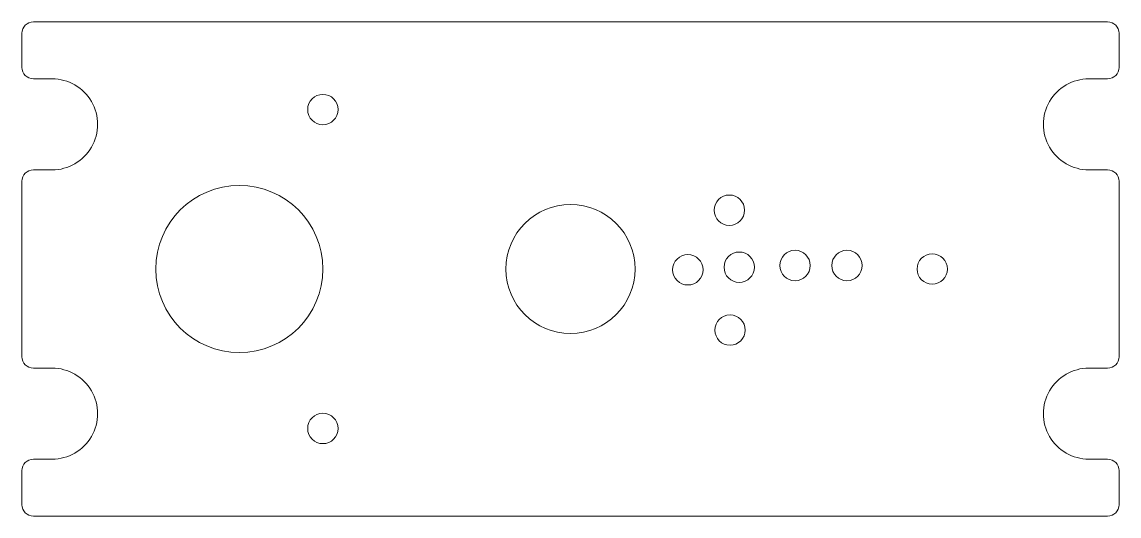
# Model space of a CAD drawing. Header units: millimetres. Extents: x -73 to 73, y -114 to 114.
# Drawn here: x -72.2 to 72.2, y -31.8 to 33.3 of the extents above; entities that cross this region are included whole.
import ezdxf

# ---------------------------------------------------------------- set-up
doc = ezdxf.new("R2010")
doc.units = ezdxf.units.MM
doc.header["$MEASUREMENT"] = 0
doc.layers.add('LED', color=7, linetype='Continuous')

msp = doc.modelspace()

# ---------------------------------------------------------------- linework, layer by layer
at = {"layer": 'LED', "color": 250, "lineweight": 9}
for centre in [(-32.604, 21.7245), (-32.604, -20.2755)]:
    msp.add_ellipse(centre, major_axis=(2.0001, 0), ratio=0.99995, dxfattribs=at)
for points, knots in [([(-31.5251, 33.2627), (-31.5251, 33.2627), (-70.7249, 33.2627), (-70.7249, 33.2627), (-70.7249, 33.2627), (-71.1229, 33.2629), (-71.5029, 33.105), (-71.7846, 32.8237), (-71.7846, 32.8237), (-72.0662, 32.5424), (-72.2246, 32.1608), (-72.2249, 31.7627), (-72.2249, 31.7627), (-72.2249, 31.7627), (-72.2249, 27.2752), (-72.2249, 27.2752), (-72.2249, 27.2752), (-72.2251, 26.8771), (-72.0672, 26.4971), (-71.7859, 26.2155), (-71.7859, 26.2155), (-71.5046, 25.9338), (-71.1229, 25.7754), (-70.7249, 25.7752), (-70.7249, 25.7752), (-70.7249, 25.7752), (-68.2624, 25.7752), (-68.2624, 25.7752), (-68.2624, 25.7752), (-66.1188, 25.7752), (-64.138, 24.6316), (-63.0662, 22.7752), (-63.0662, 22.7752), (-61.9944, 20.9188), (-61.9944, 18.6316), (-63.0662, 16.7752), (-63.0662, 16.7752), (-64.138, 14.9188), (-66.1188, 13.7752), (-68.2624, 13.7752), (-68.2624, 13.7752), (-68.2624, 13.7752), (-70.7249, 13.7752), (-70.7249, 13.7752), (-70.7249, 13.7752), (-71.1229, 13.7754), (-71.5029, 13.6175), (-71.7846, 13.3362), (-71.7846, 13.3362), (-72.0662, 13.0549), (-72.2246, 12.6733), (-72.2249, 12.2752), (-72.2249, 12.2752), (-72.2249, 12.2752), (-72.2249, -10.8248), (-72.2249, -10.8248), (-72.2249, -10.8248), (-72.2251, -11.2229), (-72.0672, -11.6029), (-71.7859, -11.8845), (-71.7859, -11.8845), (-71.5046, -12.1662), (-71.1229, -12.3246), (-70.7249, -12.3248), (-70.7249, -12.3248), (-70.7249, -12.3248), (-68.2624, -12.3248), (-68.2624, -12.3248), (-68.2624, -12.3248), (-66.1188, -12.3248), (-64.138, -13.4684), (-63.0662, -15.3248), (-63.0662, -15.3248), (-61.9944, -17.1812), (-61.9944, -19.4684), (-63.0662, -21.3248), (-63.0662, -21.3248), (-64.138, -23.1812), (-66.1188, -24.3248), (-68.2624, -24.3248), (-68.2624, -24.3248), (-68.2624, -24.3248), (-70.7249, -24.3248), (-70.7249, -24.3248), (-70.7249, -24.3248), (-71.1229, -24.3246), (-71.5029, -24.4825), (-71.7846, -24.7638), (-71.7846, -24.7638), (-72.0662, -25.0451), (-72.2246, -25.4267), (-72.2249, -25.8248), (-72.2249, -25.8248), (-72.2249, -25.8248), (-72.2249, -30.3123), (-72.2249, -30.3123), (-72.2249, -30.3123), (-72.2251, -30.7104), (-72.0672, -31.0904), (-71.7859, -31.372), (-71.7859, -31.372), (-71.5046, -31.6537), (-71.1229, -31.8121), (-70.7249, -31.8123), (-70.7249, -31.8123), (-70.7249, -31.8123), (-31.5274, -31.8123), (-31.5274, -31.8123), (-31.5274, -31.8123), (-31.5266, -31.8123), (-31.5259, -31.8123), (-31.5251, -31.8123), (-31.5251, -31.8123), (-31.5251, -31.8123), (31.5251, -31.8123), (31.5251, -31.8123), (31.5251, -31.8123), (31.5259, -31.8123), (31.5266, -31.8123), (31.5274, -31.8123), (31.5274, -31.8123), (31.5274, -31.8123), (70.7249, -31.8123), (70.7249, -31.8123), (70.7249, -31.8123), (71.1229, -31.8121), (71.5046, -31.6537), (71.7859, -31.372), (71.7859, -31.372), (72.0672, -31.0904), (72.2251, -30.7104), (72.2249, -30.3123), (72.2249, -30.3123), (72.2249, -30.3123), (72.2249, -25.8248), (72.2249, -25.8248), (72.2249, -25.8248), (72.2246, -25.4267), (72.0662, -25.0451), (71.7846, -24.7638), (71.7846, -24.7638), (71.5029, -24.4825), (71.1229, -24.3246), (70.7249, -24.3248), (70.7249, -24.3248), (70.7249, -24.3248), (68.2624, -24.3248), (68.2624, -24.3248), (68.2624, -24.3248), (66.1188, -24.3248), (64.138, -23.1812), (63.0662, -21.3248), (63.0662, -21.3248), (61.9944, -19.4684), (61.9944, -17.1812), (63.0662, -15.3248), (63.0662, -15.3248), (64.138, -13.4684), (66.1188, -12.3248), (68.2624, -12.3248), (68.2624, -12.3248), (68.2624, -12.3248), (70.7249, -12.3248), (70.7249, -12.3248), (70.7249, -12.3248), (71.1229, -12.3246), (71.5046, -12.1662), (71.7859, -11.8845), (71.7859, -11.8845), (72.0672, -11.6029), (72.2251, -11.2229), (72.2249, -10.8248), (72.2249, -10.8248), (72.2249, -10.8248), (72.2249, 12.2752), (72.2249, 12.2752), (72.2249, 12.2752), (72.2246, 12.6733), (72.0662, 13.0549), (71.7846, 13.3362), (71.7846, 13.3362), (71.5029, 13.6175), (71.1229, 13.7754), (70.7249, 13.7752), (70.7249, 13.7752), (70.7249, 13.7752), (68.2624, 13.7752), (68.2624, 13.7752), (68.2624, 13.7752), (66.1188, 13.7752), (64.138, 14.9188), (63.0662, 16.7752), (63.0662, 16.7752), (61.9944, 18.6316), (61.9944, 20.9188), (63.0662, 22.7752), (63.0662, 22.7752), (64.138, 24.6316), (66.1188, 25.7752), (68.2624, 25.7752), (68.2624, 25.7752), (68.2624, 25.7752), (70.7249, 25.7752), (70.7249, 25.7752), (70.7249, 25.7752), (71.1229, 25.7754), (71.5046, 25.9338), (71.7859, 26.2155), (71.7859, 26.2155), (72.0672, 26.4971), (72.2251, 26.8771), (72.2249, 27.2752), (72.2249, 27.2752), (72.2249, 27.2752), (72.2249, 31.7627), (72.2249, 31.7627), (72.2249, 31.7627), (72.2246, 32.1608), (72.0662, 32.5424), (71.7846, 32.8237), (71.7846, 32.8237), (71.5029, 33.105), (71.1229, 33.2629), (70.7249, 33.2627), (70.7249, 33.2627), (70.7249, 33.2627), (31.5251, 33.2627), (31.5251, 33.2627), (31.5251, 33.2627), (31.5251, 33.2627), (-31.5251, 33.2627), (-31.5251, 33.2627)], [0, 0, 0, 0, 0.01694915, 0.01694915, 0.01694915, 0.01694915, 0.03389831, 0.03389831, 0.03389831, 0.03389831, 0.05084746, 0.05084746, 0.05084746, 0.05084746, 0.06779661, 0.06779661, 0.06779661, 0.06779661, 0.08474576, 0.08474576, 0.08474576, 0.08474576, 0.10169492, 0.10169492, 0.10169492, 0.10169492, 0.11864407, 0.11864407, 0.11864407, 0.11864407, 0.13559322, 0.13559322, 0.13559322, 0.13559322, 0.15254237, 0.15254237, 0.15254237, 0.15254237, 0.16949153, 0.16949153, 0.16949153, 0.16949153, 0.18644068, 0.18644068, 0.18644068, 0.18644068, 0.20338983, 0.20338983, 0.20338983, 0.20338983, 0.22033898, 0.22033898, 0.22033898, 0.22033898, 0.23728814, 0.23728814, 0.23728814, 0.23728814, 0.25423729, 0.25423729, 0.25423729, 0.25423729, 0.27118644, 0.27118644, 0.27118644, 0.27118644, 0.28813559, 0.28813559, 0.28813559, 0.28813559, 0.30508475, 0.30508475, 0.30508475, 0.30508475, 0.3220339, 0.3220339, 0.3220339, 0.3220339, 0.33898305, 0.33898305, 0.33898305, 0.33898305, 0.3559322, 0.3559322, 0.3559322, 0.3559322, 0.37288136, 0.37288136, 0.37288136, 0.37288136, 0.38983051, 0.38983051, 0.38983051, 0.38983051, 0.40677966, 0.40677966, 0.40677966, 0.40677966, 0.42372881, 0.42372881, 0.42372881, 0.42372881, 0.44067797, 0.44067797, 0.44067797, 0.44067797, 0.45762712, 0.45762712, 0.45762712, 0.45762712, 0.47457627, 0.47457627, 0.47457627, 0.47457627, 0.49152542, 0.49152542, 0.49152542, 0.49152542, 0.50847458, 0.50847458, 0.50847458, 0.50847458, 0.52542373, 0.52542373, 0.52542373, 0.52542373, 0.54237288, 0.54237288, 0.54237288, 0.54237288, 0.55932203, 0.55932203, 0.55932203, 0.55932203, 0.57627119, 0.57627119, 0.57627119, 0.57627119, 0.59322034, 0.59322034, 0.59322034, 0.59322034, 0.61016949, 0.61016949, 0.61016949, 0.61016949, 0.62711864, 0.62711864, 0.62711864, 0.62711864, 0.6440678, 0.6440678, 0.6440678, 0.6440678, 0.66101695, 0.66101695, 0.66101695, 0.66101695, 0.6779661, 0.6779661, 0.6779661, 0.6779661, 0.69491525, 0.69491525, 0.69491525, 0.69491525, 0.71186441, 0.71186441, 0.71186441, 0.71186441, 0.72881356, 0.72881356, 0.72881356, 0.72881356, 0.74576271, 0.74576271, 0.74576271, 0.74576271, 0.76271186, 0.76271186, 0.76271186, 0.76271186, 0.77966102, 0.77966102, 0.77966102, 0.77966102, 0.79661017, 0.79661017, 0.79661017, 0.79661017, 0.81355932, 0.81355932, 0.81355932, 0.81355932, 0.83050847, 0.83050847, 0.83050847, 0.83050847, 0.84745763, 0.84745763, 0.84745763, 0.84745763, 0.86440678, 0.86440678, 0.86440678, 0.86440678, 0.88135593, 0.88135593, 0.88135593, 0.88135593, 0.89830508, 0.89830508, 0.89830508, 0.89830508, 0.91525424, 0.91525424, 0.91525424, 0.91525424, 0.93220339, 0.93220339, 0.93220339, 0.93220339, 0.94915254, 0.94915254, 0.94915254, 0.94915254, 0.96610169, 0.96610169, 0.96610169, 0.96610169, 1, 1, 1, 1]), ([(-43.604, 11.7255), (-49.6783, 11.7255), (-54.6038, 6.7991), (-54.6038, 0.7245), (-54.6038, 0.7245), (-54.6039, -5.3481), (-49.6782, -10.275), (-43.604, -10.275), (-43.604, -10.275), (-37.5301, -10.2747), (-32.6039, -5.3493), (-32.6039, 0.7245), (-32.6039, 0.7245), (-32.6044, 6.8005), (-37.5298, 11.7248), (-43.604, 11.7255)], [0, 0, 0, 0, 0.2, 0.2, 0.2, 0.2, 0.4, 0.4, 0.4, 0.4, 0.6, 0.6, 0.6, 0.6, 1, 1, 1, 1]), ([(0.0003, 9.2253), (4.6938, 9.2253), (8.5001, 5.4185), (8.5001, 0.7249), (8.5001, 0.7249), (8.4998, -3.9679), (4.6938, -7.7747), (0.0001, -7.7747), (0.0001, -7.7747), (-4.6937, -7.7747), (-8.4998, -3.9687), (-8.4998, 0.7249), (-8.4998, 0.7249), (-8.4999, 5.4199), (-4.6935, 9.2247), (0.0003, 9.2253)], [0, 0, 0, 0, 0.2, 0.2, 0.2, 0.2, 0.4, 0.4, 0.4, 0.4, 0.6, 0.6, 0.6, 0.6, 1, 1, 1, 1]), ([(47.627, 2.7254), (46.5228, 2.7254), (45.6271, 1.8293), (45.6271, 0.7249), (45.6271, 0.7249), (45.6271, -0.3792), (46.5228, -1.275), (47.6271, -1.275), (47.6271, -1.275), (48.7314, -1.2744), (49.6271, -0.3794), (49.6271, 0.7249), (49.6271, 0.7249), (49.6269, 1.83), (48.7314, 2.7248), (47.627, 2.7254)], [0, 0, 0, 0, 0.2, 0.2, 0.2, 0.2, 0.4, 0.4, 0.4, 0.4, 0.6, 0.6, 0.6, 0.6, 1, 1, 1, 1])]:
    msp.add_open_spline(points, degree=3, knots=knots, dxfattribs=at)
at = {"layer": 'LED', "color": 240, "lineweight": 9}
for points in [[(20.9192, 10.4687), (19.815, 10.4687), (18.9193, 9.5727), (18.9193, 8.4684), (18.9193, 8.4684), (18.9193, 7.3644), (19.815, 6.4687), (20.9193, 6.4687), (20.9193, 6.4687), (22.0236, 6.4693), (22.9193, 7.3642), (22.9193, 8.4684), (22.9193, 8.4684), (22.9191, 9.5734), (22.0236, 10.4681), (20.9192, 10.4687)], [(22.2189, 2.9634), (21.1147, 2.9634), (20.219, 2.0674), (20.219, 0.9631), (20.219, 0.9631), (20.219, -0.1409), (21.1147, -1.0366), (22.219, -1.0366), (22.219, -1.0366), (23.3233, -1.036), (24.219, -0.1411), (24.219, 0.9631), (24.219, 0.9631), (24.2188, 2.0681), (23.3233, 2.9628), (22.2189, 2.9634)], [(29.5622, 3.1847), (28.458, 3.1847), (27.5623, 2.2887), (27.5623, 1.1844), (27.5623, 1.1844), (27.5623, 0.0804), (28.458, -0.8153), (29.5623, -0.8153), (29.5623, -0.8153), (30.6666, -0.8147), (31.5623, 0.0802), (31.5623, 1.1844), (31.5623, 1.1844), (31.5621, 2.2894), (30.6666, 3.1841), (29.5622, 3.1847)], [(36.3981, 3.1847), (35.2939, 3.1847), (34.3982, 2.2887), (34.3982, 1.1844), (34.3982, 1.1844), (34.3982, 0.0804), (35.2939, -0.8153), (36.3982, -0.8153), (36.3982, -0.8153), (37.5025, -0.8147), (38.3982, 0.0802), (38.3982, 1.1844), (38.3982, 1.1844), (38.398, 2.2894), (37.5025, 3.1841), (36.3981, 3.1847)], [(15.4511, 2.6193), (14.3469, 2.6193), (13.4512, 1.7233), (13.4512, 0.619), (13.4512, 0.619), (13.4512, -0.485), (14.3469, -1.3807), (15.4512, -1.3807), (15.4512, -1.3807), (16.5555, -1.3801), (17.4512, -0.4852), (17.4512, 0.619), (17.4512, 0.619), (17.451, 1.724), (16.5555, 2.6187), (15.4511, 2.6193)], [(21.0074, -5.3182), (19.9032, -5.3182), (19.0075, -6.2142), (19.0075, -7.3185), (19.0075, -7.3185), (19.0075, -8.4225), (19.9032, -9.3182), (21.0075, -9.3182), (21.0075, -9.3182), (22.1118, -9.3176), (23.0075, -8.4227), (23.0075, -7.3185), (23.0075, -7.3185), (23.0073, -6.2135), (22.1118, -5.3188), (21.0074, -5.3182)]]:
    msp.add_open_spline(points, degree=3, knots=[0, 0, 0, 0, 0.2, 0.2, 0.2, 0.2, 0.4, 0.4, 0.4, 0.4, 0.6, 0.6, 0.6, 0.6, 1, 1, 1, 1], dxfattribs=at)

doc.saveas('drawing.dxf')
